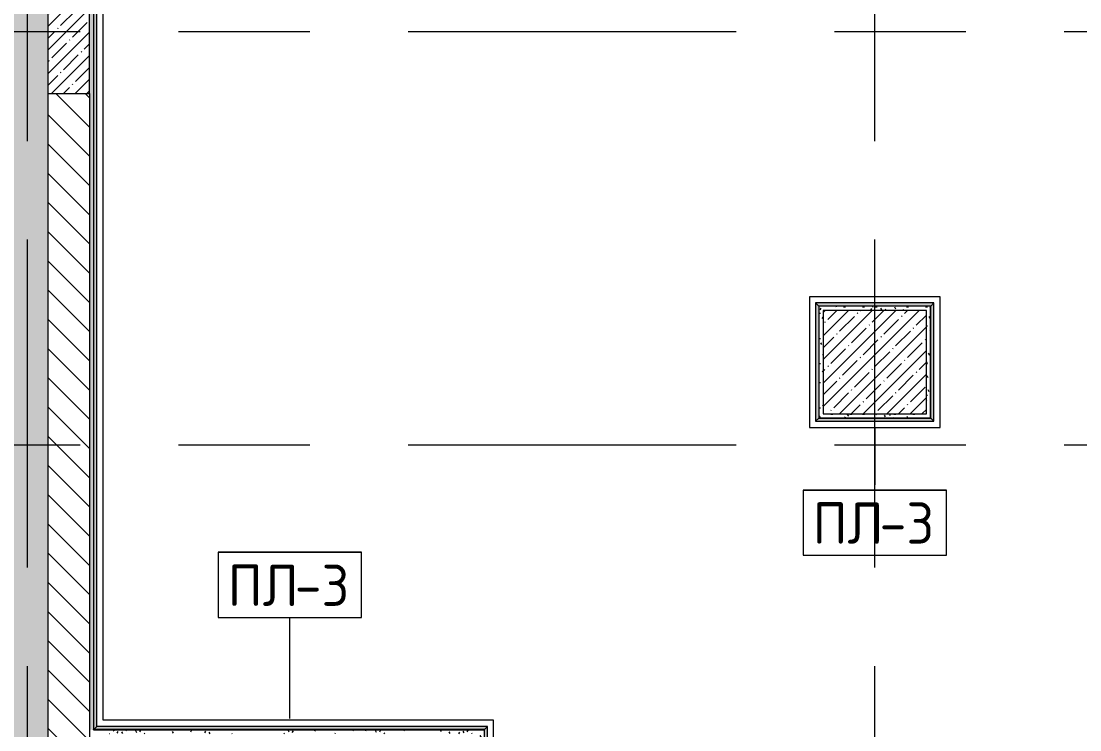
# Model space of a CAD drawing. Header units: millimetres. Extents: x 35316 to 242799, y -8553 to 29000.
# Drawn here: x 66430 to 71552, y 13620 to 17050 of the extents above; entities that cross this region are included whole.
import ezdxf

# ---------------------------------------------------------------- set-up
doc = ezdxf.new("R2010")
doc.units = ezdxf.units.MM
doc.linetypes.add('Осевая', pattern=[3175, 635, -476.25, 1587.5, -476.25])
for name, color, linetype, lineweight in [('A-DETL', 7, 'Continuous', 9), ('A-GENM-IDEN', 7, 'Continuous', 9), ('A-WALL', 7, 'Continuous', 9), ('I-WALL', 7, 'Continuous', 9), ('S-COLS', 7, 'Continuous', 9), ('Оси-2', 7, 'Осевая', 9)]:
    doc.layers.add(name, color=color, linetype=linetype, lineweight=lineweight)
for name, color, linetype, lineweight, true_color in [('A-DETL-GENF-1', 7, 'Continuous', 9, 0xd4d4d4), ('A-GENM-1', 7, 'Continuous', 9, 0x004000), ('A-WALL-1', 9, 'Continuous', 9, 0x808080), ('A-WALL-FNSH-1', 9, 'Continuous', 9, 0x808080), ('I-WALL-2', 9, 'Continuous', 9, 0x808080), ('S-COLS-1', 9, 'Continuous', 9, 0x808080)]:
    doc.layers.add(name, color=color, linetype=linetype, lineweight=lineweight, true_color=true_color)
doc.styles.add('GOST Common_1', font='GOST_Common.ttf', dxfattribs={"height": 200})
pattern_1 = [(0, (0, 0), (121.92, 30.48), [10.058, -81.382, 10.058, -81.382, -487.68]), (0, (0, 0), (121.92, 30.48), [-182.88, 10.058, -172.822, 10.058, -81.382, -213.36]), (0, (0, 0), (121.92, 30.48), [-457.2, 10.058, -50.902, 10.058, -142.342]), (120, (45.72, 15.24), (-87.356454, 90.345817), [10.058, -81.382, 10.058, -81.382, -487.68]), (120, (45.72, 15.24), (-87.356454, 90.345817), [-182.88, 10.058, -172.822, 10.058, -81.382, -213.36]), (120, (45.72, 15.24), (-87.356454, 90.345817), [-457.2, 10.058, -50.902, 10.058, -142.342]), (240, (60.96, 76.2), (-34.563546, -120.825817), [10.058, -81.382, 10.058, -81.382, -487.68]), (240, (60.96, 76.2), (-34.563546, -120.825817), [-182.88, 10.058, -172.822, 10.058, -81.382, -213.36]), (240, (60.96, 76.2), (-34.563546, -120.825817), [-457.2, 10.058, -50.902, 10.058, -142.342])]

# ---------------------------------------------------------------- blocks, each defined once
blk = doc.blocks.new('BSC_Колонна _Прямоугольная - 600х600-V14-План раскладки напольных покрытий 3 этажа в осях 12-23')
at = {"layer": 'S-COLS'}
h = blk.add_hatch(dxfattribs=at)
h.set_pattern_fill('FP_16', color=256, style=0, pattern_type=2)
h.set_pattern_definition([(45, (-66460, -17000), (-57.02463, 57.02463), []), (45, (-66402.975, -17000), (-57.02463, 57.02463), [100.806, -20.161, 3.353, -16.808])])
h.paths.add_polyline_path([(100, -300), (300, -300), (300, 300), (100, 300)])
at = {"layer": 'S-COLS-1'}
for p, q in [((300, 300), (100, 300)), ((300, -300), (300, 300)), ((100, -300), (300, -300))]:
    blk.add_line(p, q, dxfattribs=at)
blk = doc.blocks.new('BSC_Колонна _Прямоугольная - 500х500-V27-План раскладки напольных покрытий 3 этажа в осях 12-23')
at = {"layer": 'S-COLS'}
h = blk.add_hatch(dxfattribs=at)
h.set_pattern_fill('FP_38', color=256, style=0, pattern_type=2)
h.set_pattern_definition([(45, (-70560, -15400), (-57.02463, 57.02463), []), (45, (-70502.975, -15400), (-57.02463, 57.02463), [100.806, -20.161, 3.353, -16.808])])
h.paths.add_polyline_path([(-250, -250), (250, -250), (250, 250), (-250, 250)])
at = {"layer": 'S-COLS-1'}
for p, q in [((250, 250), (-250, 250)), ((-250, 250), (-250, -250)), ((250, -250), (250, 250)), ((-250, -250), (250, -250))]:
    blk.add_line(p, q, dxfattribs=at)
blk = doc.blocks.new('Плинтус - Плинтус темный _ст_школа_-32862179-План раскладки напольных покрытий 3 этажа в осях 12-23')
at = {"layer": 'A-GENM-1'}
blk.add_hatch(color=256, dxfattribs=at).paths.add_polyline_path([(39, 0), (39, -15), (1775, -15), (1760, 0), (426.7, 0)])
for p, q in [((39, 0), (1760, 0)), ((39, -15), (1775, -15)), ((39, -45), (1805, -45)), ((1775, -15), (1760, 0))]:
    blk.add_line(p, q, dxfattribs=at)
blk = doc.blocks.new('Плинтус - Плинтус темный _ст_школа_-32859004-План раскладки напольных покрытий 3 этажа в осях 12-23')
at = {"layer": 'A-GENM-1'}
blk.add_hatch(color=256, dxfattribs=at).paths.add_polyline_path([(-15, -15), (557, -15), (542, 0), (0, 0)])
for p, q in [((-45, -45), (587, -45)), ((0, 0), (-15, -15)), ((-15, -15), (557, -15)), ((0, 0), (542, 0)), ((557, -15), (542, 0))]:
    blk.add_line(p, q, dxfattribs=at)
blk = doc.blocks.new('Плинтус - Плинтус темный _ст_школа_-32864423-План раскладки напольных покрытий 3 этажа в осях 12-23')
at = {"layer": 'A-GENM-1'}
blk.add_hatch(color=256, dxfattribs=at).paths.add_polyline_path([(0, 0), (-15, -15), (1875, -15), (1890, 0), (854.3, 0)])
for p, q in [((-45, -45), (1845, -45)), ((0, 0), (-15, -15)), ((-15, -15), (1875, -15)), ((0, 0), (1890, 0)), ((1875, -15), (1890, 0))]:
    blk.add_line(p, q, dxfattribs=at)
blk = doc.blocks.new('Плинтус - Плинтус темный _ст_школа_-33434823-План раскладки напольных покрытий 3 этажа в осях 12-23')
at = {"layer": 'A-GENM-1'}
blk.add_hatch(color=256, dxfattribs=at).paths.add_polyline_path([(0, 0), (15, -15), (12959, -15), (12960, 0), (7635.8, 0)])
for p, q in [((0, 0), (12960, 0)), ((0, 0), (15, -15)), ((15, -15), (12959, -15)), ((45, -45), (12959, -45))]:
    blk.add_line(p, q, dxfattribs=at)
blk = doc.blocks.new('Mark Reiling - Mark Reiling-26174330-План раскладки напольных покрытий 3 этажа в осях 12-23')
at = {"layer": 'A-GENM-IDEN'}
for p, q in [((-3.47, 1.49), (-3.47, -1.663)), ((-3.47, 1.49), (3.47, 1.49)), ((3.47, 1.49), (-3.47, 1.49)), ((-3.47, 1.49), (-3.47, -1.663)), ((3.47, -1.663), (3.47, 1.49)), ((3.47, -1.663), (3.47, 1.49)), ((-3.47, -1.663), (3.47, -1.663)), ((-3.47, -1.663), (3.47, -1.663))]:
    blk.add_line(p, q, dxfattribs=at)

msp = doc.modelspace()

# ---------------------------------------------------------------- hatches: boundary and pattern name
at = {"layer": 'A-DETL-GENF-1'}
h = msp.add_hatch(color=256, dxfattribs=at)
h.paths.add_polyline_path([(84829.7, -258), (84829.7, 3300), (75858, 3300), (75858, -258), (79628.4, -258)])
h.paths.add_polyline_path([(66340.3, 11900), (66560, 11900), (66560, 27358), (41910, 27358), (41910, 23858), (38510, 23858), (38510, 23799.7), (38602.7, 23799.7), (38602.7, 15358), (42380, 15358), (42380, 11900), (64863.8, 11900)])
at = {"layer": 'I-WALL'}
h = msp.add_hatch(dxfattribs=at)
h.set_pattern_fill('FP_22', color=256, style=0, pattern_type=2)
h.set_pattern_definition([(135, (0, 0), (-70.71068, -70.71068), [])])
h.paths.add_polyline_path([(66560, 12320), (66760, 12320), (66760, 16700), (66560, 16700), (66560, 12815.3)])
h.paths.add_polyline_path([(66760, 17300), (66760, 26500), (66560, 26500), (66560, 17300), (66702.9, 17300)])
at = {"layer": 'I-WALL-2'}
h = msp.add_hatch(dxfattribs=at)
h.set_pattern_fill('FP_70', color=256, style=0, pattern_type=2)
h.set_pattern_definition(pattern_1)
h.paths.add_polyline_path([(66780, 13620), (66780, 26900), (66760, 26900), (66760, 13620)])
h = msp.add_hatch(dxfattribs=at)
h.set_pattern_fill('FP_70', color=256, style=0, pattern_type=2)
h.set_pattern_definition(pattern_1)
h.paths.add_polyline_path([(70830, 15650), (70830, 15670), (70290, 15670), (70290, 15650), (70810, 15650)])
h = msp.add_hatch(dxfattribs=at)
h.set_pattern_fill('FP_70', color=256, style=0, pattern_type=2)
h.set_pattern_definition(pattern_1)
h.paths.add_polyline_path([(70310, 15130), (70310, 15650), (70290, 15650), (70290, 15130)])
h = msp.add_hatch(dxfattribs=at)
h.set_pattern_fill('FP_70', color=256, style=0, pattern_type=2)
h.set_pattern_definition(pattern_1)
h.paths.add_polyline_path([(70830, 15150), (70830, 15650), (70810, 15650), (70810, 15150)])
h = msp.add_hatch(dxfattribs=at)
h.set_pattern_fill('FP_70', color=256, style=0, pattern_type=2)
h.set_pattern_definition(pattern_1)
h.paths.add_polyline_path([(70830, 15130), (70830, 15150), (70310, 15150), (70310, 15130), (70810, 15130)])
h = msp.add_hatch(dxfattribs=at)
h.set_pattern_fill('FP_70', color=256, style=0, pattern_type=2)
h.set_pattern_definition(pattern_1)
h.paths.add_polyline_path([(67816.7, 13600), (68650, 13600), (68650, 13620), (66760, 13620), (66760, 13600)])
h = msp.add_hatch(dxfattribs=at)
h.set_pattern_fill('FP_70', color=256, style=0, pattern_type=2)
h.set_pattern_definition(pattern_1)
h.paths.add_polyline_path([(68650, 11900), (68670, 11900), (68670, 13620), (68650, 13620), (68650, 12287.7)])

# ---------------------------------------------------------------- linework, layer by layer
at = {"layer": 'A-DETL'}
msp.add_line((66560, 11900), (66560, 27358), dxfattribs=at)
at = {"layer": 'A-GENM-IDEN'}
for p, q in [((70560, 15084), (70560, 14805.2)), ((67729.9, 13674.2), (67729.9, 14159.9))]:
    msp.add_line(p, q, dxfattribs=at)
at = {"layer": 'A-WALL'}
for p, q in [((66760, 16700), (66760, 12320)), ((66780, 13620), (68650, 13620))]:
    msp.add_line(p, q, dxfattribs=at)
at = {"layer": 'A-WALL-1'}
for p, q in [((70830, 15670), (70290, 15670)), ((70290, 15670), (70290, 15130)), ((70830, 15130), (70830, 15670)), ((70290, 15130), (70830, 15130)), ((66780, 13620), (66780, 13621))]:
    msp.add_line(p, q, dxfattribs=at)
at = {"layer": 'A-WALL-FNSH-1'}
for p, q in [((66780, 26900), (66780, 13621)), ((66781, 13621), (66781, 26879)), ((70831, 15671), (70289, 15671)), ((70289, 15671), (70289, 15129)), ((70831, 15129), (70831, 15671)), ((70289, 15129), (70831, 15129)), ((68671, 13621), (66781, 13621)), ((68650, 13620), (68670, 13620)), ((68671, 11900), (68671, 13621))]:
    msp.add_line(p, q, dxfattribs=at)
at = {"layer": 'Оси-2'}
for p, q in [((66460, 593.7), (66460, 24898.1)), ((70560, 593.7), (70560, 24898.1)), ((38615.9, 17000), (82179.5, 17000)), ((38615.9, 15000), (82179.5, 15000))]:
    msp.add_line(p, q, dxfattribs=at)

# ---------------------------------------------------------------- block references
at = {"layer": 'A-GENM-1'}
for name, p, rotation in [('Плинтус - Плинтус темный _ст_школа_-33434823-План раскладки напольных покрытий 3 этажа в осях 12-23', (66781, 13621), 90), ('Плинтус - Плинтус темный _ст_школа_-32859004-План раскладки напольных покрытий 3 этажа в осях 12-23', (70289, 15671), 270), ('Плинтус - Плинтус темный _ст_школа_-32859004-План раскладки напольных покрытий 3 этажа в осях 12-23', (70831, 15671), 180), ('Плинтус - Плинтус темный _ст_школа_-32859004-План раскладки напольных покрытий 3 этажа в осях 12-23', (70831, 15129), 90), ('Плинтус - Плинтус темный _ст_школа_-32864423-План раскладки напольных покрытий 3 этажа в осях 12-23', (68671, 13621), 180), ('Плинтус - Плинтус темный _ст_школа_-32862179-План раскладки напольных покрытий 3 этажа в осях 12-23', (68671, 11861), 90)]:
    msp.add_blockref(name, p, dxfattribs=dict(at, rotation=rotation))
msp.add_blockref('Плинтус - Плинтус темный _ст_школа_-32859004-План раскладки напольных покрытий 3 этажа в осях 12-23', (70289, 15129), dxfattribs=at)
at = {"layer": 'A-GENM-IDEN', "xscale": 99.99999999999993, "yscale": 99.99999999999993, "zscale": 99.99999999999993}
for p in [(70560, 14631.7), (67729.9, 14330.4)]:
    msp.add_blockref('Mark Reiling - Mark Reiling-26174330-План раскладки напольных покрытий 3 этажа в осях 12-23', p, dxfattribs=at)
at = {"layer": 'S-COLS'}
for name, p in [('BSC_Колонна _Прямоугольная - 600х600-V14-План раскладки напольных покрытий 3 этажа в осях 12-23', (66460, 17000)), ('BSC_Колонна _Прямоугольная - 500х500-V27-План раскладки напольных покрытий 3 этажа в осях 12-23', (70560, 15400))]:
    msp.add_blockref(name, p, dxfattribs=at)

# ---------------------------------------------------------------- texts
at = {"layer": 'A-GENM-IDEN', "char_height": 200, "attachment_point": 1, "style": 'GOST Common_1'}
for s, insert, width in [('ПЛ', (70259.4, 14720.8), 392.827), ('-3', (70583.5, 14720.8), 344.726), ('ПЛ', (67429.3, 14419.5), 392.827), ('-3', (67753.4, 14419.5), 344.726)]:
    msp.add_mtext(s, dxfattribs=dict(at, insert=insert, width=width))

doc.saveas('drawing.dxf')
